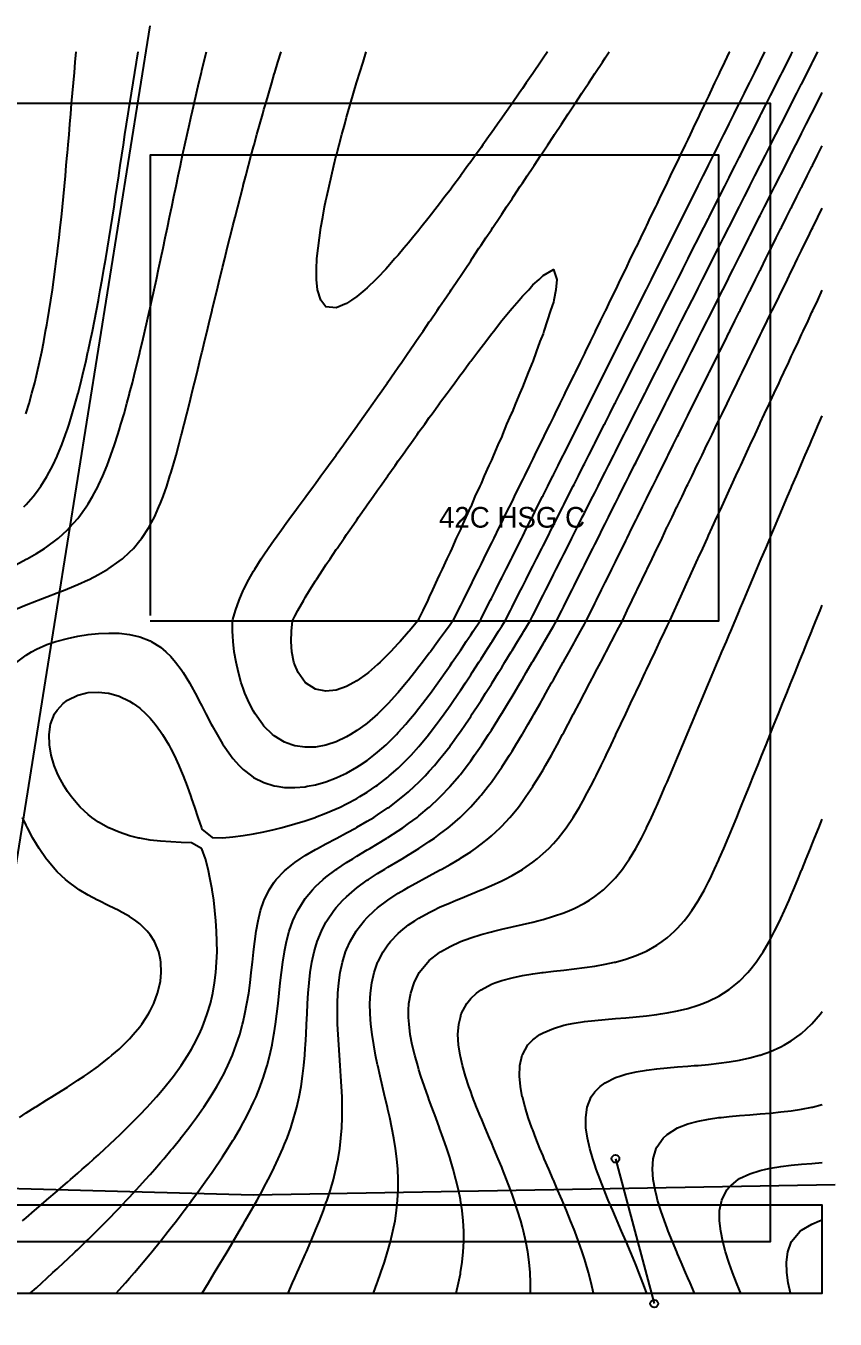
# Model space of a CAD drawing. Header units: feet. Extents: x -5 to 645, y -10 to 490.
# Drawn here: x 332 to 645, y -10 to 490 of the extents above; entities that cross this region are included whole.
import ezdxf
from ezdxf.enums import TextEntityAlignment as Align

# ---------------------------------------------------------------- set-up
doc = ezdxf.new("R2010")
doc.units = ezdxf.units.FT
for name, color, linetype in [('EX-CONT-MAJOR', 7, 'CONTINUOUS'), ('EX-CONT-MINOR', 7, 'CONTINUOUS'), ('EX-MEADOW', 7, 'CONTINUOUS'), ('EX-PAVEMENT', 7, 'CONTINUOUS'), ('EX-STORM-CULVERT', 7, 'CONTINUOUS'), ('EX-STORM-FES', 7, 'CONTINUOUS'), ('EX-TREELINE', 7, 'CONTINUOUS'), ('PROPERTY LINE', 7, 'CONTINUOUS'), ('SOILS', 7, 'CONTINUOUS')]:
    doc.layers.add(name, color=color, linetype=linetype)

msp = doc.modelspace()

# ---------------------------------------------------------------- linework, layer by layer
at = {"layer": 'EX-CONT-MAJOR'}
for points in [[(328, 264.43), (332, 266.15), (336, 267.75), (336.65, 268), (340, 269.29), (344, 270.81), (347.11, 272), (348, 272.37), (352, 274.04), (356, 275.83), (356.37, 276), (360, 277.89), (363.67, 280), (364, 280.22), (368, 283.05), (369.25, 284), (372, 286.53), (373.51, 288), (376, 291), (376.81, 292), (379.44, 296), (380, 297.04), (381.62, 300), (383.42, 304), (384, 305.49), (385.01, 308), (386.42, 312), (387.67, 316), (388, 317.13), (388.88, 320), (390.02, 324), (391.09, 328), (392, 331.57), (392.11, 332), (393.17, 336), (394.19, 340), (395.17, 344), (396, 347.41), (396.15, 348), (397.16, 352), (398.14, 356), (399.1, 360), (400, 363.76), (400.06, 364), (401.05, 368), (402.03, 372), (402.99, 376), (403.95, 380), (404, 380.22), (404.94, 384), (405.92, 388), (406.89, 392), (407.86, 396), (408, 396.59), (408.85, 400), (409.85, 404), (410.84, 408), (411.84, 412), (412, 412.66), (412.85, 416), (413.88, 420), (414.9, 424), (415.93, 428), (416, 428.26), (416.99, 432), (418.05, 436), (419.12, 440), (420, 443.27), (420.2, 444), (421.31, 448), (422.42, 452), (423.54, 456), (424, 457.62), (424.69, 460), (425.85, 464), (427.02, 468), (428, 471.32), (428.2, 472), (429.41, 476), (430.64, 480)], [(604.11, 480), (604, 479.77), (602.14, 476), (600.32, 472), (600, 471.3), (598.37, 468), (596.52, 464), (596, 462.87), (594.58, 460), (592.71, 456), (592, 454.46), (590.78, 452), (588.89, 448), (588, 446.08), (586.97, 444), (585.05, 440), (584, 437.73), (583.14, 436), (581.21, 432), (580, 429.39), (579.31, 428), (577.36, 424), (576, 421.08), (575.46, 420), (573.5, 416), (572, 412.78), (571.61, 412), (569.64, 408), (568, 404.5), (567.75, 404), (565.76, 400), (564, 396.24), (563.88, 396), (561.88, 392), (560, 388), (560, 388), (558, 384), (556.11, 380), (556, 379.78), (554.11, 376), (552.2, 372), (552, 371.58), (550.21, 368), (548.3, 364), (548, 363.38), (546.3, 360), (544.38, 356), (544, 355.2), (542.39, 352), (540.47, 348), (540, 347.03), (538.48, 344), (536.55, 340), (536, 338.86), (534.56, 336), (532.62, 332), (532, 330.71), (530.64, 328), (528.69, 324), (528, 322.56), (526.71, 320), (524.76, 316), (524, 314.43), (522.78, 312), (520.82, 308), (520, 306.3), (518.84, 304), (516.88, 300), (516, 298.19), (514.9, 296), (512.93, 292), (512, 290.08), (510.95, 288), (508.98, 284), (508, 281.98), (507, 280), (505.02, 276), (504, 273.9), (503.04, 272), (501.06, 268), (500, 265.84), (499.07, 264), (497.07, 260), (496, 258.46), (494.21, 256), (492, 252.89), (491.34, 252), (488.41, 248), (488, 247.43), (485.39, 244), (484, 242.15), (482.29, 240), (480, 237.07), (479.1, 236), (476, 232.29), (475.74, 232), (472.11, 228), (472, 227.88), (468.09, 224), (468, 223.92), (464, 220.46), (463.39, 220), (460, 217.53), (457.51, 216), (456, 215.11), (452, 213.25), (448.3, 212), (448, 211.9), (444, 211.19), (440, 211.07), (436, 211.64), (434.86, 212), (432, 213.07), (428, 215.49), (427.37, 216), (424, 219.28), (423.4, 220), (420.58, 224), (420, 225), (418.42, 228), (416.67, 232), (416, 233.89), (415.26, 236), (414.13, 240), (413.23, 244), (412.56, 248), (412.12, 252), (412, 254.1), (411.88, 256), (411.88, 260), (412, 260.46), (412.97, 264), (414.38, 268), (416, 271.64), (416.16, 272), (418.14, 276), (420, 279.15), (420.48, 280), (422.99, 284), (424, 285.46), (425.68, 288), (428, 291.23), (428.53, 292), (431.41, 296), (432, 296.77), (434.31, 300), (436, 302.23), (437.27, 304), (440, 307.65), (440.25, 308), (443.16, 312), (444, 313.1), (446.08, 316), (448, 318.58), (449.01, 320), (451.93, 324), (452, 324.09), (454.78, 328), (456, 329.66), (457.65, 332), (460, 335.26), (460.52, 336), (463.35, 340), (464, 340.9), (466.16, 344), (468, 346.59), (468.98, 348), (471.78, 352), (472, 352.31), (474.55, 356), (476, 358.07), (477.32, 360), (480, 363.85), (480.1, 364), (482.83, 368), (484, 369.68), (485.58, 372), (488, 375.53), (488.32, 376), (491.03, 380), (492, 381.42), (493.74, 384), (496, 387.32), (496.46, 388), (499.15, 392), (500, 393.26), (501.84, 396), (504, 399.21), (504.53, 400), (507.21, 404), (508, 405.18), (509.89, 408), (512, 411.17), (512.56, 412), (515.22, 416), (516, 417.17), (517.88, 420), (520, 423.19), (520.54, 424), (523.19, 428), (524, 429.22), (525.85, 432), (528, 435.26), (528.5, 436), (531.14, 440), (532, 441.3), (533.8, 444), (536, 447.35), (536.43, 448), (539.08, 452), (540, 453.4), (541.73, 456), (544, 459.46), (544.36, 460), (547.01, 464), (548, 465.51), (549.67, 468), (552, 471.57), (552.29, 472), (554.95, 476), (556, 477.61), (557.61, 480)], [(400.08, 0), (402.52, 4), (404, 6.42), (404.94, 8), (407.35, 12), (408, 13.07), (409.74, 16), (412, 19.81), (412.11, 20), (414.47, 24), (416, 26.61), (416.8, 28), (419.09, 32), (420, 33.59), (421.34, 36), (423.53, 40), (424, 40.87), (425.65, 44), (427.67, 48), (428, 48.68), (429.57, 52), (431.34, 56), (432, 57.61), (432.94, 60), (434.38, 64), (435.64, 68), (436, 69.28), (436.72, 72), (437.63, 76), (438.37, 80), (438.97, 84), (439.44, 88), (439.8, 92), (440, 94.82), (440.08, 96), (440.3, 100), (440.49, 104), (440.68, 108), (440.88, 112), (441.14, 116), (441.49, 120), (441.96, 124), (442.6, 128), (443.48, 132), (444, 133.81), (444.66, 136), (446.24, 140), (448, 143.43), (448.32, 144), (451.05, 148), (452, 149.14), (454.59, 152), (456, 153.33), (459.06, 156), (460, 156.73), (464, 159.65), (464.51, 160), (468, 162.26), (470.8, 164), (472, 164.73), (476, 167.12), (477.47, 168), (480, 169.52), (484, 172), (484, 172), (488, 174.62), (490.01, 176), (492, 177.45), (495.31, 180), (496, 180.57), (499.93, 184), (500, 184.07), (503.97, 188), (504, 188.04), (507.54, 192), (508, 192.55), (510.77, 196), (512, 197.66), (513.71, 200), (516, 203.37), (516.43, 204), (519.02, 208), (520, 209.59), (521.5, 212), (523.87, 216), (524, 216.22), (526.24, 220), (528, 223.08), (528.53, 224), (530.82, 228), (532, 230.1), (533.08, 232), (535.32, 236), (536, 237.21), (537.58, 240), (539.79, 244), (540, 244.37), (542.05, 248), (544, 251.53), (544.26, 252), (546.51, 256), (548, 258.7), (548.73, 260), (550.71, 264), (552, 266.65), (552.68, 268), (554.66, 272), (556, 274.75), (556.63, 276), (558.61, 280), (560, 282.85), (560.58, 284), (562.57, 288), (564, 290.94), (564.53, 292), (566.52, 296), (568, 299.03), (568.49, 300), (570.48, 304), (572, 307.11), (572.45, 308), (574.44, 312), (576, 315.18), (576.41, 316), (578.41, 320), (580, 323.25), (580.38, 324), (582.38, 328), (584, 331.31), (584.35, 332), (586.35, 336), (588, 339.37), (588.32, 340), (590.32, 344), (592, 347.42), (592.29, 348), (594.3, 352), (596, 355.47), (596.27, 356), (598.28, 360), (600, 363.51), (600.25, 364), (602.26, 368), (604, 371.54), (604.23, 372), (606.24, 376), (608, 379.57), (608.22, 380), (610.23, 384), (612, 387.59), (612.21, 388), (614.22, 392), (616, 395.61), (616.2, 396), (618.21, 400), (620, 403.63), (620.19, 404), (622.21, 408), (624, 411.64), (624.18, 412), (626.2, 416), (628, 419.64), (628.18, 420), (630.2, 424), (632, 427.64), (632.18, 428), (634.2, 432), (636, 435.64), (636.18, 436), (638.2, 440), (640, 443.63)], [(551.48, 0), (550.61, 4), (549.59, 8), (548.43, 12), (548, 13.33), (547.14, 16), (545.74, 20), (544.25, 24), (544, 24.64), (542.68, 28), (541.05, 32), (540, 34.49), (539.37, 36), (537.65, 40), (536, 43.82), (535.92, 44), (534.2, 48), (532.48, 52), (532, 53.16), (530.81, 56), (529.2, 60), (528, 63.15), (527.67, 64), (526.28, 68), (525.03, 72), (524, 75.9), (523.97, 76), (523.24, 80), (522.87, 84), (523.03, 88), (523.93, 92), (524, 92.17), (526.16, 96), (528, 97.93), (530.69, 100), (532, 100.73), (536, 102.42), (540, 103.61), (541.79, 104), (544, 104.43), (548, 105.03), (552, 105.49), (556, 105.88), (560, 106.22), (564, 106.55), (568, 106.91), (572, 107.31), (576, 107.79), (577.46, 108), (580, 108.4), (584, 109.17), (588, 110.14), (592, 111.35), (593.79, 112), (596, 112.91), (600, 114.91), (601.86, 116), (604, 117.45), (607.23, 120), (608, 120.7), (611.23, 124), (612, 124.91), (614.43, 128), (616, 130.27), (617.13, 132), (619.48, 136), (620, 136.95), (621.6, 140), (623.56, 144), (624, 144.94), (625.4, 148), (627.17, 152), (628, 153.94), (628.88, 156), (630.55, 160), (632, 163.53), (632.19, 164), (633.82, 168), (635.44, 172), (636, 173.38), (637.05, 176), (638.66, 180), (640, 183.34)]]:
    msp.add_lwpolyline(points, dxfattribs=at)
at = {"layer": 'EX-CONT-MINOR'}
for points in [[(328, 281.69), (332, 283.77), (332.43, 284), (336, 286.07), (339.09, 288), (340, 288.63), (344, 291.61), (344.49, 292), (348, 295.19), (348.83, 296), (352, 299.58), (352.36, 300), (355.27, 304), (356, 305.16), (357.73, 308), (359.83, 312), (360, 312.37), (361.69, 316), (363.33, 320), (364, 321.78), (364.84, 324), (366.22, 328), (367.5, 332), (368, 333.64), (368.72, 336), (369.89, 340), (371, 344), (372, 347.78), (372.06, 348), (373.11, 352), (374.13, 356), (375.12, 360), (376, 363.7), (376.07, 364), (377.03, 368), (377.97, 372), (378.88, 376), (379.78, 380), (380, 381.01), (380.67, 384), (381.56, 388), (382.43, 392), (383.28, 396), (384, 399.4), (384.13, 400), (384.99, 404), (385.83, 408), (386.67, 412), (387.5, 416), (388, 418.4), (388.34, 420), (389.18, 424), (390.03, 428), (390.87, 432), (391.71, 436), (392, 437.37), (392.57, 440), (393.44, 444), (394.31, 448), (395.19, 452), (396, 455.64), (396.08, 456), (397, 460), (397.92, 464), (398.86, 468), (399.81, 472), (400, 472.8), (400.78, 476), (401.78, 480)], [(328.47, 244), (332, 246.73), (334.07, 248), (336, 249.03), (340, 250.77), (343.56, 252), (344, 252.14), (348, 253.2), (352, 254.03), (356, 254.65), (360, 255.06), (364, 255.24), (368, 255.15), (372, 254.71), (376, 253.81), (380, 252.24), (380.42, 252), (384, 249.82), (386.09, 248), (388, 246.2), (389.8, 244), (392, 241.12), (392.71, 240), (395.16, 236), (396, 234.59), (397.38, 232), (399.49, 228), (400, 227.05), (401.55, 224), (403.65, 220), (404, 219.37), (405.86, 216), (408, 212.44), (408.28, 212), (411.06, 208), (412, 206.78), (414.48, 204), (416, 202.49), (419.19, 200), (420, 199.44), (424, 197.41), (428, 196.16), (429.01, 196), (432, 195.57), (436, 195.49), (440, 195.85), (440.77, 196), (444, 196.62), (448, 197.76), (452, 199.25), (453.64, 200), (456, 201.11), (460, 203.36), (460.99, 204), (464, 206.04), (466.57, 208), (468, 209.14), (471.24, 212), (472, 212.7), (475.28, 216), (476, 216.74), (478.91, 220), (480, 221.25), (482.26, 224), (484, 226.16), (485.41, 228), (488, 231.42), (488.42, 232), (491.31, 236), (492, 236.95), (494.12, 240), (496, 242.68), (496.9, 244), (499.63, 248), (500, 248.54), (502.31, 252), (504, 254.5), (504.99, 256), (507.65, 260), (508, 260.69), (509.66, 264), (511.69, 268), (512, 268.62), (513.69, 272), (515.71, 276), (516, 276.57), (517.71, 280), (519.74, 284), (520, 284.52), (521.74, 288), (523.76, 292), (524, 292.47), (525.76, 296), (527.78, 300), (528, 300.43), (529.77, 304), (531.8, 308), (532, 308.4), (533.79, 312), (535.82, 316), (536, 316.36), (537.81, 320), (539.83, 324), (540, 324.33), (541.82, 328), (543.85, 332), (544, 332.29), (545.84, 336), (547.87, 340), (548, 340.26), (549.85, 344), (551.88, 348), (552, 348.24), (553.87, 352), (555.89, 356), (556, 356.21), (557.88, 360), (559.91, 364), (560, 364.19), (561.89, 368), (563.92, 372), (564, 372.17), (565.9, 376), (567.93, 380), (568, 380.15), (569.9, 384), (571.93, 388), (572, 388.13), (573.91, 392), (575.94, 396), (576, 396.11), (577.92, 400), (579.95, 404), (580, 404.1), (581.92, 408), (583.95, 412), (584, 412.1), (585.92, 416), (587.95, 420), (588, 420.09), (589.92, 424), (591.95, 428), (592, 428.09), (593.92, 432), (595.95, 436), (596, 436.09), (597.92, 440), (599.95, 444), (600, 444.1), (601.91, 448), (603.94, 452), (604, 452.12), (605.9, 456), (607.93, 460), (608, 460.14), (609.89, 464), (611.92, 468), (612, 468.16), (613.88, 472), (615.9, 476), (616, 476.19), (617.86, 480)], [(330.59, 28), (332, 29.21), (335.25, 32), (336, 32.64), (339.93, 36), (340, 36.06), (344, 39.49), (344.58, 40), (348, 42.95), (349.2, 44), (352, 46.43), (353.76, 48), (356, 49.97), (358.23, 52), (360, 53.58), (362.62, 56), (364, 57.26), (366.88, 60), (368, 61.05), (371.01, 64), (372, 64.96), (374.99, 68), (376, 69.02), (378.81, 72), (380, 73.27), (382.43, 76), (384, 77.78), (385.84, 80), (388, 82.66), (389.02, 84), (391.96, 88), (392, 88.06), (394.55, 92), (396, 94.4), (396.89, 96), (398.91, 100), (400, 102.4), (400.66, 104), (402.09, 108), (403.29, 112), (404, 114.92), (404.24, 116), (404.92, 120), (405.41, 124), (405.72, 128), (405.86, 132), (405.85, 136), (405.71, 140), (405.44, 144), (405.05, 148), (404.57, 152), (404, 156), (404, 156.04), (403.27, 160), (402.42, 164), (401.4, 168), (400, 171.83), (399.82, 172), (396, 174.1), (392, 174.3), (388, 174.48), (384, 174.77), (380, 175.23), (376, 175.9), (375.61, 176), (372, 176.9), (368, 178.22), (364, 179.91), (363.84, 180), (360, 182.2), (357.45, 184), (356, 185.11), (352.88, 188), (352, 188.91), (349.45, 192), (348, 193.99), (346.73, 196), (344.56, 200), (344, 201.26), (342.92, 204), (341.75, 208), (341.04, 212), (340.9, 216), (341.48, 220), (343.02, 224), (344, 225.49), (346.3, 228), (348, 229.3), (352, 231.25), (354.94, 232), (356, 232.22), (360, 232.41), (363.75, 232), (364, 231.97), (368, 230.8), (372, 228.94), (373.45, 228), (376, 226.17), (378.37, 224), (380, 222.35), (381.93, 220), (384, 217.22), (384.8, 216), (387.18, 212), (388, 210.48), (389.25, 208), (391.1, 204), (392, 201.86), (392.78, 200), (394.3, 196), (395.76, 192), (396, 191.19), (397.1, 188), (398.42, 184), (399.88, 180), (400, 179.45), (404, 176.15), (408, 176.11), (412, 176.45), (416, 176.98), (420, 177.64), (424, 178.43), (428, 179.32), (430.58, 180), (432, 180.32), (436, 181.43), (440, 182.66), (443.9, 184), (444, 184.03), (448, 185.57), (452, 187.27), (453.53, 188), (456, 189.18), (460, 191.32), (461.15, 192), (464, 193.74), (467.34, 196), (468, 196.47), (472, 199.56), (472.52, 200), (476, 203.07), (476.98, 204), (480, 207.02), (480.92, 208), (484, 211.43), (484.49, 212), (487.76, 216), (488, 216.3), (490.83, 220), (492, 221.58), (493.74, 224), (496, 227.2), (496.55, 228), (499.27, 232), (500, 233.07), (501.94, 236), (504, 239.13), (504.56, 240), (507.15, 244), (508, 245.3), (509.72, 248), (512, 251.56), (512.28, 252), (514.82, 256), (516, 257.86), (517.35, 260), (519.37, 264), (520, 265.24), (521.39, 268), (523.42, 272), (524, 273.15), (525.44, 276), (527.46, 280), (528, 281.07), (529.48, 284), (531.5, 288), (532, 288.98), (533.53, 292), (535.55, 296), (536, 296.89), (537.57, 300), (539.59, 304), (540, 304.81), (541.61, 308), (543.63, 312), (544, 312.72), (545.65, 316), (547.68, 320), (548, 320.64), (549.7, 324), (551.72, 328), (552, 328.55), (553.74, 332), (555.77, 336), (556, 336.46), (557.78, 340), (559.81, 344), (560, 344.38), (561.83, 348), (563.85, 352), (564, 352.29), (565.87, 356), (567.9, 360), (568, 360.2), (569.91, 364), (571.94, 368), (572, 368.11), (573.96, 372), (575.99, 376), (576, 376.02), (578, 380), (580, 383.93), (580.03, 384), (582.05, 388), (584, 391.85), (584.08, 392), (586.09, 396), (588, 399.76), (588.12, 400), (590.13, 404), (592, 407.67), (592.17, 408), (594.18, 412), (596, 415.58), (596.21, 416), (598.22, 420), (600, 423.5), (600.25, 424), (602.27, 428), (604, 431.41), (604.3, 432), (606.31, 436), (608, 439.33), (608.34, 440), (610.35, 444), (612, 447.24), (612.38, 448), (614.39, 452), (616, 455.16), (616.42, 456), (618.43, 460), (620, 463.08), (620.46, 464), (622.47, 468), (624, 471), (624.5, 472), (626.51, 476), (628, 478.92), (628.54, 480)], [(331.16, 304), (332, 304.9), (334.71, 308), (336, 309.7), (337.67, 312), (340, 315.73), (340.16, 316), (342.3, 320), (344, 323.64), (344.16, 324), (345.82, 328), (347.3, 332), (348, 334.09), (348.65, 336), (349.89, 340), (351.04, 344), (352, 347.56), (352.12, 348), (353.15, 352), (354.13, 356), (355.06, 360), (355.95, 364), (356, 364.25), (356.82, 368), (357.65, 372), (358.45, 376), (359.23, 380), (359.98, 384), (360, 384.13), (360.72, 388), (361.44, 392), (362.13, 396), (362.81, 400), (363.47, 404), (364, 407.28), (364.12, 408), (364.76, 412), (365.39, 416), (366.02, 420), (366.63, 424), (367.23, 428), (367.83, 432), (368, 433.15), (368.43, 436), (369.04, 440), (369.64, 444), (370.25, 448), (370.86, 452), (371.47, 456), (372, 459.4), (372.1, 460), (372.74, 464), (373.39, 468), (374.05, 472), (374.73, 476), (375.42, 480)], [(331.87, 340), (332, 340.41), (333.14, 344), (334.28, 348), (335.33, 352), (336, 354.79), (336.29, 356), (337.2, 360), (338.04, 364), (338.83, 368), (339.57, 372), (340, 374.46), (340.27, 376), (340.95, 380), (341.58, 384), (342.18, 388), (342.75, 392), (343.29, 396), (343.8, 400), (344, 401.61), (344.3, 404), (344.77, 408), (345.22, 412), (345.66, 416), (346.07, 420), (346.46, 424), (346.85, 428), (347.21, 432), (347.57, 436), (347.92, 440), (348, 440.92), (348.27, 444), (348.61, 448), (348.95, 452), (349.29, 456), (349.63, 460), (349.98, 464), (350.33, 468), (350.68, 472), (351.05, 476), (351.43, 480)], [(333.63, 0), (336, 2.14), (338.04, 4), (340, 5.78), (342.41, 8), (344, 9.46), (346.72, 12), (348, 13.19), (350.96, 16), (352, 16.98), (355.12, 20), (356, 20.84), (359.2, 24), (360, 24.79), (363.18, 28), (364, 28.82), (367.08, 32), (368, 32.94), (370.88, 36), (372, 37.17), (374.6, 40), (376, 41.51), (378.23, 44), (380, 45.96), (381.77, 48), (384, 50.55), (385.23, 52), (388, 55.28), (388.58, 56), (391.83, 60), (392, 60.21), (394.95, 64), (396, 65.37), (397.93, 68), (400, 70.89), (400.76, 72), (403.4, 76), (404, 76.94), (405.83, 80), (408, 83.87), (408.07, 84), (410.04, 88), (411.81, 92), (412, 92.46), (413.33, 96), (414.64, 100), (415.77, 104), (416, 104.95), (416.69, 108), (417.46, 112), (418.11, 116), (418.66, 120), (419.14, 124), (419.58, 128), (420, 131.86), (420.01, 132), (420.47, 136), (421.03, 140), (421.74, 144), (422.72, 148), (424, 151.7), (424.11, 152), (426.02, 156), (428, 158.92), (428.79, 160), (432, 163.32), (432.71, 164), (436, 166.55), (438.03, 168), (440, 169.21), (444, 171.56), (444.75, 172), (448, 173.73), (452, 175.86), (452.26, 176), (456, 177.97), (459.71, 180), (460, 180.16), (464, 182.46), (466.51, 184), (468, 184.93), (472, 187.62), (472.53, 188), (476, 190.6), (477.74, 192), (480, 193.92), (482.3, 196), (484, 197.64), (486.33, 200), (488, 201.8), (489.94, 204), (492, 206.45), (493.25, 208), (496, 211.58), (496.32, 212), (499.21, 216), (500, 217.13), (501.97, 220), (504, 223.04), (504.63, 224), (507.23, 228), (508, 229.2), (509.78, 232), (512, 235.55), (512.28, 236), (514.77, 240), (516, 241.98), (517.24, 244), (519.69, 248), (520, 248.51), (522.14, 252), (524, 255.06), (524.57, 256), (527, 260), (528, 261.99), (529.02, 264), (531.04, 268), (532, 269.91), (533.06, 272), (535.08, 276), (536, 277.84), (537.1, 280), (539.11, 284), (540, 285.76), (541.14, 288), (543.15, 292), (544, 293.68), (545.18, 296), (547.19, 300), (548, 301.6), (549.22, 304), (551.23, 308), (552, 309.52), (553.26, 312), (555.27, 316), (556, 317.44), (557.3, 320), (559.32, 324), (560, 325.35), (561.34, 328), (563.36, 332), (564, 333.27), (565.39, 336), (567.4, 340), (568, 341.18), (569.43, 344), (571.45, 348), (572, 349.09), (573.48, 352), (575.5, 356), (576, 357), (577.52, 360), (579.54, 364), (580, 364.91), (581.57, 368), (583.59, 372), (584, 372.81), (585.62, 376), (587.64, 380), (588, 380.72), (589.67, 384), (591.69, 388), (592, 388.62), (593.72, 392), (595.74, 396), (596, 396.52), (597.77, 400), (599.79, 404), (600, 404.42), (601.82, 408), (603.84, 412), (604, 412.32), (605.87, 416), (607.89, 420), (608, 420.21), (609.92, 424), (611.94, 428), (612, 428.11), (613.97, 432), (616, 436), (616, 436.01), (618.02, 440), (620, 443.9), (620.05, 444), (622.08, 448), (624, 451.8), (624.1, 452), (626.13, 456), (628, 459.69), (628.16, 460), (630.18, 464), (632, 467.59), (632.21, 468), (634.24, 472), (636, 475.48), (636.26, 476), (638.29, 480)], [(533.7, 480), (532, 477.45), (530.99, 476), (528.28, 472), (528, 471.58), (525.5, 468), (524, 465.78), (522.74, 464), (520.02, 460), (520, 459.98), (517.18, 456), (516, 454.27), (514.36, 452), (512, 448.58), (511.58, 448), (508.72, 444), (508, 442.96), (505.82, 440), (504, 437.41), (502.94, 436), (500.07, 432), (500, 431.9), (497.05, 428), (496, 426.54), (494.03, 424), (492, 421.24), (491.01, 420), (488, 416.02), (487.98, 416), (484.77, 412), (484, 410.99), (481.49, 408), (480, 406.1), (478.15, 404), (476, 401.37), (474.72, 400), (472, 396.86), (471.13, 396), (468, 392.63), (467.3, 392), (464, 388.75), (463.04, 388), (460, 385.36), (457.9, 384), (456, 382.62), (452, 380.94), (448, 381.42), (446.07, 384), (444.75, 388), (444.3, 392), (444.29, 396), (444.54, 400), (444.96, 404), (445.48, 408), (446.09, 412), (446.77, 416), (447.5, 420), (448, 422.54), (448.31, 424), (449.21, 428), (450.13, 432), (451.07, 436), (452, 439.86), (452.04, 440), (453.1, 444), (454.17, 448), (455.25, 452), (456, 454.74), (456.36, 456), (457.53, 460), (458.7, 464), (459.88, 468), (460, 468.41), (461.12, 472), (462.37, 476), (463.61, 480)], [(366.84, 0), (368, 1.27), (370.41, 4), (372, 5.79), (373.89, 8), (376, 10.45), (377.28, 12), (380, 15.26), (380.6, 16), (383.84, 20), (384, 20.19), (387.02, 24), (388, 25.24), (390.13, 28), (392, 30.42), (393.18, 32), (396, 35.76), (396.17, 36), (399.11, 40), (400, 41.22), (401.98, 44), (404, 46.87), (404.77, 48), (407.48, 52), (408, 52.78), (410.09, 56), (412, 59.04), (412.58, 60), (414.93, 64), (416, 65.92), (417.12, 68), (419.13, 72), (420, 73.87), (420.95, 76), (422.56, 80), (423.99, 84), (424, 84.03), (425.21, 88), (426.26, 92), (427.14, 96), (427.89, 100), (428, 100.67), (428.51, 104), (429.04, 108), (429.51, 112), (429.94, 116), (430.36, 120), (430.81, 124), (431.34, 128), (431.98, 132), (432, 132.1), (432.79, 136), (433.84, 140), (435.23, 144), (436, 145.72), (437.08, 148), (439.53, 152), (440, 152.61), (442.77, 156), (444, 157.24), (446.96, 160), (448, 160.83), (452, 163.86), (452.2, 164), (456, 166.51), (458.35, 168), (460, 169), (464, 171.4), (465, 172), (468, 173.78), (471.62, 176), (472, 176.24), (476, 178.81), (477.76, 180), (480, 181.58), (483.25, 184), (484, 184.59), (488, 187.93), (488.08, 188), (492, 191.68), (492.33, 192), (496, 195.89), (496.1, 196), (499.51, 200), (500, 200.61), (502.63, 204), (504, 205.86), (505.54, 208), (508, 211.6), (508.27, 212), (510.91, 216), (512, 217.72), (513.45, 220), (515.91, 224), (516, 224.15), (518.36, 228), (520, 230.74), (520.76, 232), (523.14, 236), (524, 237.46), (525.51, 240), (527.85, 244), (528, 244.26), (530.21, 248), (532, 251.07), (532.54, 252), (534.89, 256), (536, 257.91), (537.22, 260), (539.22, 264), (540, 265.57), (541.23, 268), (543.23, 272), (544, 273.55), (545.24, 276), (547.24, 280), (548, 281.53), (549.25, 284), (551.25, 288), (552, 289.5), (553.26, 292), (555.26, 296), (556, 297.48), (557.28, 300), (559.28, 304), (560, 305.45), (561.29, 308), (563.3, 312), (564, 313.41), (565.31, 316), (567.31, 320), (568, 321.38), (569.33, 324), (571.33, 328), (572, 329.34), (573.35, 332), (575.35, 336), (576, 337.3), (577.37, 340), (579.38, 344), (580, 345.25), (581.4, 348), (583.4, 352), (584, 353.2), (585.42, 356), (587.43, 360), (588, 361.15), (589.45, 364), (591.45, 368), (592, 369.09), (593.48, 372), (595.48, 376), (596, 377.03), (597.51, 380), (599.51, 384), (600, 384.97), (601.54, 388), (603.55, 392), (604, 392.91), (605.57, 396), (607.58, 400), (608, 400.84), (609.61, 404), (611.61, 408), (612, 408.77), (613.64, 412), (615.65, 416), (616, 416.7), (617.68, 420), (619.69, 424), (620, 424.63), (621.71, 428), (623.72, 432), (624, 432.55), (625.75, 436), (627.76, 440), (628, 440.47), (629.79, 444), (631.8, 448), (632, 448.39), (633.83, 452), (635.84, 456), (636, 456.31), (637.88, 460), (639.89, 464), (640, 464.23)], [(433.34, 0), (435.13, 4), (436, 5.94), (436.91, 8), (438.69, 12), (440, 14.99), (440.44, 16), (442.16, 20), (443.84, 24), (444, 24.38), (445.46, 28), (447, 32), (448, 34.79), (448.42, 36), (449.73, 40), (450.88, 44), (451.88, 48), (452, 48.58), (452.7, 52), (453.34, 56), (453.81, 60), (454.12, 64), (454.27, 68), (454.3, 72), (454.22, 76), (454.06, 80), (453.83, 84), (453.55, 88), (453.27, 92), (452.99, 96), (452.73, 100), (452.54, 104), (452.43, 108), (452.43, 112), (452.59, 116), (452.93, 120), (453.52, 124), (454.39, 128), (455.63, 132), (456, 132.89), (457.38, 136), (459.7, 140), (460, 140.42), (462.81, 144), (464, 145.27), (466.85, 148), (468, 148.97), (471.95, 152), (472, 152.04), (476, 154.63), (478.25, 156), (480, 157.02), (484, 159.25), (485.4, 160), (488, 161.41), (492, 163.57), (492.8, 164), (496, 165.8), (499.75, 168), (500, 168.16), (504, 170.73), (505.87, 172), (508, 173.59), (511.04, 176), (512, 176.84), (515.42, 180), (516, 180.6), (519.18, 184), (520, 184.98), (522.47, 188), (524, 190.07), (525.4, 192), (528, 195.91), (528.06, 196), (530.58, 200), (532, 202.41), (532.94, 204), (535.21, 208), (536, 209.44), (537.42, 212), (539.57, 216), (540, 216.81), (541.72, 220), (543.81, 224), (544, 224.37), (545.94, 228), (548, 232), (548, 232), (550.13, 236), (552, 239.64), (552.19, 240), (554.31, 244), (556, 247.28), (556.38, 248), (558.49, 252), (560, 254.92), (560.57, 256), (562.68, 260), (564, 262.8), (564.59, 264), (566.52, 268), (568, 271.15), (568.42, 272), (570.36, 276), (572, 279.49), (572.25, 280), (574.2, 284), (576, 287.81), (576.09, 288), (578.05, 292), (579.94, 296), (580, 296.13), (581.9, 300), (583.8, 304), (584, 304.42), (585.76, 308), (587.67, 312), (588, 312.7), (589.62, 316), (591.54, 320), (592, 320.97), (593.49, 324), (595.41, 328), (596, 329.24), (597.36, 332), (599.29, 336), (600, 337.49), (601.24, 340), (603.17, 344), (604, 345.73), (605.12, 348), (607.06, 352), (608, 353.96), (609.01, 356), (610.95, 360), (612, 362.19), (612.9, 364), (614.85, 368), (616, 370.4), (616.79, 372), (618.75, 376), (620, 378.61), (620.69, 380), (622.65, 384), (624, 386.8), (624.59, 388), (626.56, 392), (628, 394.99), (628.5, 396), (630.47, 400), (632, 403.17), (632.41, 404), (634.39, 408), (636, 411.34), (636.33, 412), (638.31, 416), (640, 419.5)], [(444, 233.59), (440.13, 236), (440, 236.12), (437.28, 240), (436, 242.94), (435.64, 244), (434.86, 248), (434.56, 252), (434.66, 256), (435.07, 260), (436, 261.83), (437.15, 264), (439.4, 268), (440, 269.01), (441.83, 272), (444, 275.49), (444.33, 276), (446.95, 280), (448, 281.59), (449.64, 284), (452, 287.51), (452.34, 288), (455.1, 292), (456, 293.32), (457.89, 296), (460, 299.08), (460.66, 300), (463.45, 304), (464, 304.79), (466.29, 308), (468, 310.47), (469.1, 312), (471.89, 316), (472, 316.16), (474.77, 320), (476, 321.78), (477.62, 324), (480, 327.42), (480.43, 328), (483.3, 332), (484, 333.01), (486.21, 336), (488, 338.57), (489.08, 340), (491.91, 344), (492, 344.13), (494.89, 348), (496, 349.58), (497.85, 352), (500, 355.03), (500.77, 356), (503.7, 360), (504, 360.43), (506.79, 364), (508, 365.69), (509.87, 368), (512, 370.9), (512.94, 372), (515.97, 376), (516, 376.04), (519.33, 380), (520, 380.9), (522.79, 384), (524, 385.55), (526.45, 388), (528, 389.85), (530.55, 392), (532, 393.53), (536, 395.78), (537.34, 392), (536.98, 388), (536.22, 384), (536, 383.17), (534.9, 380), (533.59, 376), (532.36, 372), (532, 370.93), (530.81, 368), (529.31, 364), (528, 360.2), (527.92, 360), (526.18, 356), (524.65, 352), (524, 350.31), (522.98, 348), (521.31, 344), (520, 340.64), (519.72, 340), (517.92, 336), (516.3, 332), (516, 331.27), (514.49, 328), (512.79, 324), (512, 322.12), (511.02, 320), (509.24, 316), (508, 313.05), (507.51, 312), (505.67, 308), (504, 304.06), (503.97, 304), (502.06, 300), (500.32, 296), (500, 295.27), (498.44, 292), (496.65, 288), (496, 286.54), (494.78, 284), (492.95, 280), (492, 277.87), (491.09, 276), (489.22, 272), (488, 269.3), (487.37, 268), (485.44, 264), (484, 260.85), (483.58, 260), (480.22, 256), (480, 255.73), (476.68, 252), (476, 251.21), (472.95, 248), (472, 246.97), (468.92, 244), (468, 243.09), (464.41, 240), (464, 239.65), (460, 236.8), (458.53, 236), (456, 234.63), (452, 233.23), (448, 232.78), (444, 233.59)], [(466.39, 0), (467.88, 4), (468, 4.34), (469.3, 8), (470.64, 12), (471.88, 16), (472, 16.43), (472.99, 20), (473.94, 24), (474.73, 28), (475.34, 32), (475.75, 36), (475.96, 40), (475.96, 44), (475.78, 48), (475.43, 52), (474.92, 56), (474.27, 60), (473.52, 64), (472.68, 68), (472, 71.01), (471.78, 72), (470.84, 76), (469.9, 80), (468.96, 84), (468.06, 88), (468, 88.29), (467.24, 92), (466.5, 96), (465.88, 100), (465.41, 104), (465.11, 108), (465.03, 112), (465.23, 116), (465.75, 120), (466.66, 124), (468, 127.89), (468.04, 128), (470.13, 132), (472, 134.72), (473, 136), (476, 139.13), (476.96, 140), (480, 142.39), (482.35, 144), (484, 145.03), (488, 147.26), (489.48, 148), (492, 149.21), (496, 150.99), (498.42, 152), (500, 152.67), (504, 154.3), (508, 155.94), (508.15, 156), (512, 157.66), (516, 159.5), (517.04, 160), (520, 161.57), (524, 163.9), (524.16, 164), (528, 166.67), (529.74, 168), (532, 169.97), (534.17, 172), (536, 173.95), (537.82, 176), (540, 178.79), (540.91, 180), (543.62, 184), (544, 184.62), (546.07, 188), (548, 191.43), (548.32, 192), (550.46, 196), (552, 199.04), (552.49, 200), (554.47, 204), (556, 207.18), (556.4, 208), (558.32, 212), (560, 215.59), (560.2, 216), (562.1, 220), (563.96, 224), (564, 224.08), (565.87, 228), (567.73, 232), (568, 232.57), (569.64, 236), (571.52, 240), (572, 241.03), (573.42, 244), (575.31, 248), (576, 249.46), (577.22, 252), (579.12, 256), (580, 257.85), (581.04, 260), (582.85, 264), (584, 266.57), (584.66, 268), (586.49, 272), (588, 275.38), (588.29, 276), (590.13, 280), (591.93, 284), (592, 284.17), (593.78, 288), (595.59, 292), (596, 292.91), (597.44, 296), (599.26, 300), (600, 301.63), (601.1, 304), (602.94, 308), (604, 310.34), (604.77, 312), (606.63, 316), (608, 319.03), (608.45, 320), (610.32, 324), (612, 327.71), (612.14, 328), (614.02, 332), (615.84, 336), (616, 336.35), (617.72, 340), (619.56, 344), (620, 344.96), (621.44, 348), (623.29, 352), (624, 353.56), (625.16, 356), (627.02, 360), (628, 362.14), (628.88, 364), (630.76, 368), (632, 370.7), (632.61, 372), (634.5, 376), (636, 379.25), (636.35, 380), (638.25, 384), (640, 387.79)], [(498.32, 0), (499.3, 4), (500, 7.48), (500.1, 8), (500.71, 12), (501.11, 16), (501.31, 20), (501.3, 24), (501.07, 28), (500.65, 32), (500.04, 36), (500, 36.21), (499.25, 40), (498.3, 44), (497.22, 48), (496.03, 52), (496, 52.1), (494.73, 56), (493.35, 60), (492, 63.79), (491.93, 64), (490.46, 68), (488.99, 72), (488, 74.68), (487.53, 76), (486.11, 80), (484.75, 84), (484, 86.37), (483.5, 88), (482.38, 92), (481.42, 96), (480.65, 100), (480.14, 104), (480, 106.68), (479.94, 108), (480, 109.51), (480.12, 112), (480.8, 116), (482.09, 120), (484, 123.79), (484.13, 124), (487.37, 128), (488, 128.61), (492, 131.81), (492.28, 132), (496, 134.11), (500, 135.97), (500.07, 136), (504, 137.42), (508, 138.67), (512, 139.75), (513.02, 140), (516, 140.72), (520, 141.64), (524, 142.56), (528, 143.5), (530, 144), (532, 144.54), (536, 145.74), (540, 147.12), (542.24, 148), (544, 148.79), (548, 150.84), (549.95, 152), (552, 153.4), (555.34, 156), (556, 156.6), (559.41, 160), (560, 160.67), (562.69, 164), (564, 165.84), (565.46, 168), (567.88, 172), (568, 172.21), (570.06, 176), (572, 179.85), (572.08, 180), (573.98, 184), (575.79, 188), (576, 188.47), (577.56, 192), (579.29, 196), (580, 197.66), (581, 200), (582.69, 204), (584, 207.12), (584.37, 208), (586.05, 212), (587.72, 216), (588, 216.66), (589.41, 220), (591.08, 224), (592, 226.2), (592.76, 228), (594.45, 232), (596, 235.71), (596.12, 236), (597.82, 240), (599.51, 244), (600, 245.17), (601.21, 248), (602.91, 252), (604, 254.59), (604.6, 256), (606.32, 260), (607.98, 264), (608, 264.04), (609.68, 268), (611.36, 272), (612, 273.54), (613.04, 276), (614.73, 280), (616, 283.03), (616.41, 284), (618.12, 288), (619.8, 292), (620, 292.48), (621.51, 296), (623.2, 300), (624, 301.9), (624.9, 304), (626.61, 308), (628, 311.3), (628.3, 312), (630.02, 316), (631.72, 320), (632, 320.66), (633.45, 324), (635.16, 328), (636, 329.98), (636.88, 332), (638.6, 336), (640, 339.29)], [(527.13, 0), (527.18, 4), (527.01, 8), (526.64, 12), (526.07, 16), (525.32, 20), (524.41, 24), (524, 25.53), (523.34, 28), (522.13, 32), (520.81, 36), (520, 38.26), (519.38, 40), (517.87, 44), (516.29, 48), (516, 48.7), (514.65, 52), (512.98, 56), (512, 58.31), (511.29, 60), (509.6, 64), (508, 67.82), (507.93, 68), (506.31, 72), (504.75, 76), (504, 78.05), (503.29, 80), (501.98, 84), (500.83, 88), (500, 91.58), (499.9, 92), (499.31, 96), (499.09, 100), (499.38, 104), (500, 106.67), (500.37, 108), (502.46, 112), (504, 113.9), (506.2, 116), (508, 117.28), (512, 119.45), (513.35, 120), (516, 120.93), (520, 122.01), (524, 122.85), (528, 123.5), (531.68, 124), (532, 124.04), (536, 124.51), (540, 124.95), (544, 125.41), (548, 125.92), (552, 126.5), (556, 127.21), (559.69, 128), (560, 128.07), (564, 129.2), (568, 130.59), (571.34, 132), (572, 132.32), (576, 134.58), (578.13, 136), (580, 137.45), (582.9, 140), (584, 141.12), (586.57, 144), (588, 145.83), (589.57, 148), (592, 151.77), (592.14, 152), (594.4, 156), (596, 159.09), (596.46, 160), (598.37, 164), (600, 167.58), (600.19, 168), (601.93, 172), (603.63, 176), (604, 176.88), (605.3, 180), (606.94, 184), (608, 186.59), (608.57, 188), (610.19, 192), (611.81, 196), (612, 196.48), (613.42, 200), (615.03, 204), (616, 206.41), (616.64, 208), (618.25, 212), (619.85, 216), (620, 216.37), (621.46, 220), (623.07, 224), (624, 226.31), (624.68, 228), (626.29, 232), (627.9, 236), (628, 236.26), (629.51, 240), (631.12, 244), (632, 246.19), (632.73, 248), (634.34, 252), (635.96, 256), (636, 256.11), (637.57, 260), (639.18, 264), (640, 266.03)], [(329.45, 68), (332, 69.72), (335.57, 72), (336, 72.27), (340, 74.79), (341.94, 76), (344, 77.27), (348, 79.74), (348.4, 80), (352, 82.33), (354.5, 84), (356, 85), (360, 87.83), (360.22, 88), (364, 90.96), (365.23, 92), (368, 94.41), (369.66, 96), (372, 98.33), (373.49, 100), (376, 103.01), (376.73, 104), (379.36, 108), (380, 109.15), (381.38, 112), (382.89, 116), (383.92, 120), (384, 120.71), (384.32, 124), (384.17, 128), (384, 128.92), (383.31, 132), (381.63, 136), (380, 138.61), (378.9, 140), (376, 142.82), (374.5, 144), (372, 145.64), (368, 147.92), (367.85, 148), (364, 149.82), (360, 151.8), (359.63, 152), (356, 153.85), (352.52, 156), (352, 156.32), (348, 159.27), (347.2, 160), (344, 162.98), (343.11, 164), (340, 167.7), (339.79, 168), (337.03, 172), (336, 173.58), (334.63, 176), (332.49, 180), (332, 180.95), (330.58, 184)], [(572.12, 0), (572, 0.31), (570.64, 4), (569.1, 8), (568, 10.73), (567.49, 12), (565.82, 16), (564.12, 20), (564, 20.27), (562.39, 24), (560.66, 28), (560, 29.52), (558.93, 32), (557.24, 36), (556, 39.02), (555.59, 40), (554.03, 44), (552.56, 48), (552, 49.7), (551.23, 52), (550.1, 56), (549.19, 60), (548.61, 64), (548.49, 68), (549.05, 72), (550.63, 76), (552, 77.9), (554.04, 80), (556, 81.37), (560, 83.38), (561.72, 84), (564, 84.68), (568, 85.57), (572, 86.23), (576, 86.73), (580, 87.13), (584, 87.48), (588, 87.79), (590.52, 88), (592, 88.12), (596, 88.49), (600, 88.94), (604, 89.49), (608, 90.17), (612, 91.02), (615.68, 92), (616, 92.09), (620, 93.52), (624, 95.27), (625.4, 96), (628, 97.55), (631.47, 100), (632, 100.43), (635.86, 104), (636, 104.15), (639.28, 108), (640, 108.96)], [(590.58, 0), (588.86, 4), (588, 5.98), (587.13, 8), (585.4, 12), (584, 15.27), (583.69, 16), (582.03, 20), (580.43, 24), (580, 25.15), (578.93, 28), (577.55, 32), (576.32, 36), (576, 37.32), (575.33, 40), (574.64, 44), (574.35, 48), (574.63, 52), (575.76, 56), (576, 56.47), (578.42, 60), (580, 61.42), (584, 63.99), (584.02, 64), (588, 65.49), (592, 66.55), (596, 67.33), (600, 67.9), (600.87, 68), (604, 68.33), (608, 68.69), (612, 69.02), (616, 69.34), (620, 69.69), (624, 70.09), (628, 70.58), (632, 71.19), (636, 71.94), (636.26, 72), (640, 72.94)], [(608.47, 0), (608, 1.16), (606.85, 4), (605.31, 8), (604, 11.64), (603.87, 12), (602.61, 16), (601.53, 20), (600.71, 24), (600.25, 28), (600.31, 32), (601.14, 36), (603.16, 40), (604, 41), (607.46, 44), (608, 44.33), (612, 46.19), (616, 47.49), (618.16, 48), (620, 48.38), (624, 49.01), (628, 49.5), (632, 49.89), (636, 50.23), (640, 50.55)], [(627.74, 0), (626.84, 4), (626.26, 8), (626.13, 12), (626.64, 16), (628, 19.71), (628.13, 20), (631.48, 24), (632, 24.41), (636, 26.77), (638.99, 28), (640, 28.33)]]:
    msp.add_lwpolyline(points, dxfattribs=at)
at = {"layer": 'EX-MEADOW'}
msp.add_lwpolyline([(380, 260), (600, 260), (600, 440), (380, 440), (380, 262)], dxfattribs=at)
at = {"layer": 'EX-PAVEMENT'}
msp.add_lwpolyline([(0, 0), (640, 0), (640, 34), (0, 34)], close=True, dxfattribs=at)
at = {"layer": 'EX-STORM-CULVERT'}
msp.add_lwpolyline([(560, 52), (575, -4)], dxfattribs=at)
at = {"layer": 'EX-STORM-FES'}
for centre in [(560, 52), (575, -4)]:
    msp.add_circle(centre, 1.5, dxfattribs=at)
at = {"layer": 'EX-TREELINE'}
msp.add_lwpolyline([(-5, 40), (200, 44), (420, 38), (645, 42)], dxfattribs=at)
at = {"layer": 'PROPERTY LINE'}
msp.add_lwpolyline([(20, 20), (620, 20), (620, 460), (20, 460)], close=True, dxfattribs=at)
at = {"layer": 'SOILS'}
msp.add_lwpolyline([(300, -10), (340, 240), (380, 490)], dxfattribs=at)

# ---------------------------------------------------------------- texts
msp.add_text('42C HSG C', height=8, dxfattribs=at).set_placement((520, 300), align=Align.MIDDLE_CENTER)

doc.saveas('drawing.dxf')
